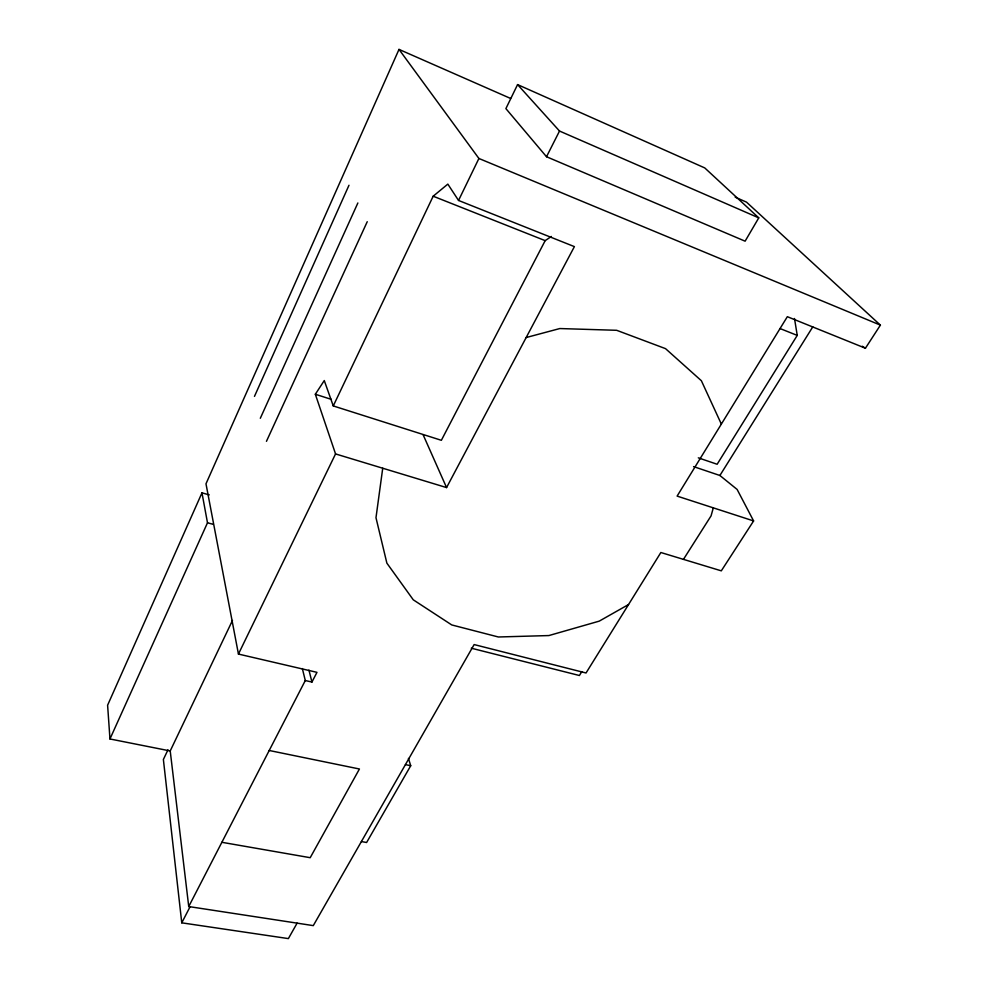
<?xml version="1.0" encoding="UTF-8"?>
<svg xmlns="http://www.w3.org/2000/svg" width="988" height="988" viewBox="0 0 988 988"><rect width="100%" height="100%" fill="white"/><g stroke="black" fill="none" stroke-linecap="round" stroke-linejoin="round"><path stroke-width="1.48" d="M382.726 468.226L375.983 517.724L386.876 563.148L413.268 599.815L451.751 624.935L498.36 636.988L548.896 635.556L599.247 621.131L628.553 604.533M713.311 507.857L711.064 515.884L683.461 559.369M209.283 494.889L201.972 492.851L107.606 705.21L109.964 738.975L170.22 750.954L188.733 906.552L313.282 925.62L474.129 644.571L586.032 672.989L660.861 552.514L721.302 570.842L753.609 520.935L737.122 489.443L719.894 475.487L693.576 466.608M510.611 98.454L399.004 49.4L205.986 483.811L238.441 654.068L316.975 672.346L311.936 682.053L305.292 680.534L302.353 668.567M254.472 396.386L348.986 185.25M109.964 738.975L207.492 522.788L201.972 492.851M260.313 418.282L357.866 202.972M266.451 441.327L367.24 221.707M167.96 749.843L163.378 759.488L181.767 922.829L288.373 938.6L297.104 923.138M333.265 405.932L433.176 196.217L447.836 184.114L458.543 200.453L574.399 246.617L446.564 487.578L335.55 453.924L315.333 394.249L324.274 380.565L333.265 405.932L441.364 440.302L545.178 240.64L551.39 236.465M170.22 750.954L232.464 620.452M238.441 654.068L335.55 453.924M458.543 200.453L478.908 158.475L399.004 49.4M517.576 84.598L505.893 108.618L546.512 156.734L745.113 241.183L758.759 217.866L704.753 167.923L517.576 84.598L559.517 131.046L758.759 217.866M546.512 156.734L559.517 131.046M188.733 906.552L305.292 680.534M181.767 922.829L190.067 906.749M408.439 758.426L410.724 765.725L366.61 842.505L361.386 841.554M581.833 671.581L579.4 675.508L471.301 648.202M794.5 318.507L797.242 335.401L717.14 464.261L698.306 457.839M719.894 475.487L812.803 326.83M753.609 520.935L677.113 496.1L787.337 316.691L865.426 348.233L880.394 325.126L746.52 202.145L735.208 197.168M526.159 337.538L559.813 328.547L616.673 330.301L665.529 348.641L701.381 380.738L721.351 424.099M221.868 842.295L310.207 857.695L359.434 768.997L269.205 750.485M405.426 764.613L410.724 765.725M207.492 522.788L213.359 524.369M315.333 394.249L331.326 399.374M433.176 196.217L545.178 240.64M780.063 328.559L797.242 335.401M478.908 158.475L880.394 325.126M862.265 346.232L865.426 348.233M423.099 434.695L446.564 487.578M308.948 670.099L311.936 682.053"/></g></svg>
